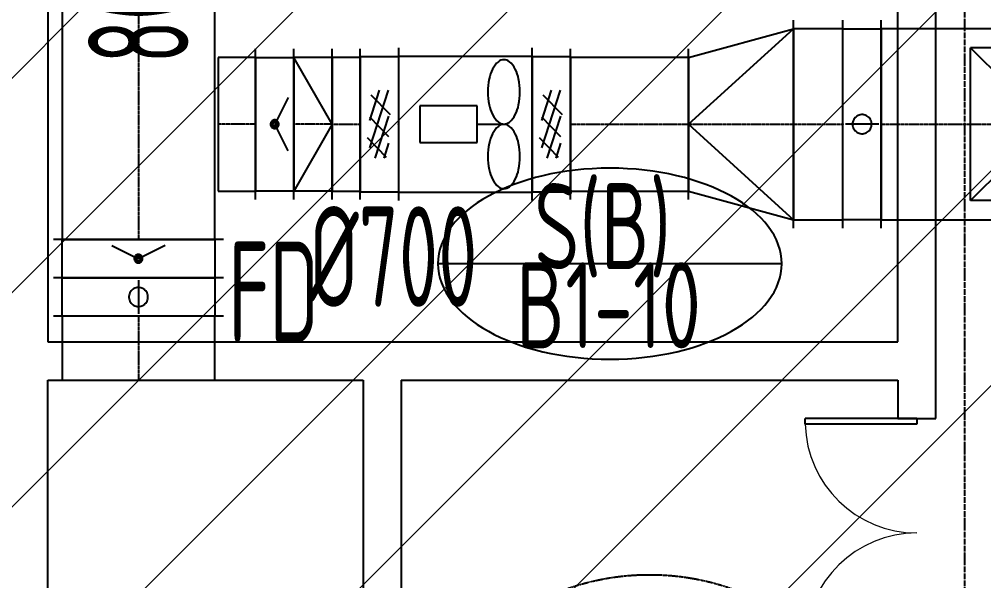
# Model space of a CAD drawing. Extents: x -20827274 to 1300756471, y -549375 to 3431892.
# Drawn here: x -79959 to -74909, y -341160 to -338222 of the extents above; entities that cross this region are included whole.
import ezdxf

# ---------------------------------------------------------------- set-up
doc = ezdxf.new("R2010")
doc.units = 0
doc.header["$LTSCALE"] = 10
for name, pattern in [('CENTER2', [1.125, 0.75, -0.125, 0.125, -0.125]), ('DASH', [0.35, 0.25, -0.1]), ('暖附图底图$0$DASH', [0.35, 0.25, -0.1]), ('暖附图底图$0$DOTE', [2.42, 2, -0.2, 0.02, -0.2])]:
    doc.linetypes.add(name, pattern=pattern)
for name, color, linetype in [('1-zs', 3, 'Continuous'), ('1-标注暖通', 4, 'Continuous'), ('DUCT-加压送风中心线', 5, 'CENTER2'), ('DUCT-加压送风管', 1, 'Continuous'), ('DUCT-加压送风管端线', 2, 'Continuous'), ('DUCT-排风风口', 7, 'Continuous'), ('DUCT-送风中心线', 5, 'CENTER2'), ('DUCT-送风标注', 3, 'Continuous'), ('DUCT-送风法兰', 2, 'Continuous'), ('DUCT-送风管', 4, 'Continuous'), ('DUCT-送风管端线', 2, 'Continuous'), ('DUCT-送风阀门', 7, 'Continuous'), ('H-暖通设备', 181, 'Continuous'), ('STAIR', 2, 'Continuous'), ('暖附图底图$0$1-标注暖通', 8, 'Continuous'), ('暖附图底图$0$A-WALL', 8, 'Continuous'), ('暖附图底图$0$DOOR_FIRE', 8, 'Continuous'), ('暖附图底图$0$DOTE', 8, 'Continuous'), ('暖附图底图$0$STAIR', 8, 'Continuous')]:
    doc.layers.add(name, color=color, linetype=linetype)
doc.layers.add('F-非人防区', color=105, linetype='Continuous', lineweight=15)
doc.styles.add('8B2_02', font='tssdeng.shx', dxfattribs={"width": 0.6, "bigfont": 'TSSDCHN.shx'})

# ---------------------------------------------------------------- blocks, each defined once
blk = doc.blocks.new('$轴流风机$00000011')
for p, q in [((-500, 500, 0), (-500, -500, 0)), ((500, 500, 0), (-500, 500, 0)), ((500, -500, 0), (500, 500, 0)), ((-339.5, 134.7, 0), (-339.5, -134.7, 0)), ((88, 134.7, 0), (-339.5, 134.7, 0)), ((88, -134.7, 0), (88, 134.7, 0)), ((88, 0, 0), (288.5, 0, 0)), ((-339.5, -134.7, 0), (88, -134.7, 0)), ((-500, -500, 0), (500, -500, 0))]:
    blk.add_line(p, q)
for centre, radius, start, end in [((355.1, 328.7, 0), 170.3, 129.18213, 153.06034), ((288.5, 410.5, 0), 64.8, 90, 129.18213), ((288.5, 410.5, 0), 64.8, 50.81787, 90), ((221.9, 328.7, 0), 170.3, 26.93966, 50.81787), ((462.4, 274.2, 0), 290.7, 153.06034, 168.11261), ((114.5, 274.2, 0), 290.7, 11.88739, 26.93966), ((633.1, 238.3, 0), 465, 168.11261, 180), ((-56.1, 238.3, 0), 465, 0, 11.88739), ((633.1, 238.3, 0), 465, 180, 191.88739), ((-56.1, 238.3, 0), 465, 348.11261, 0), ((462.4, 202.4, 0), 290.7, 191.88739, 206.93966), ((114.5, 202.4, 0), 290.7, 333.06034, 348.11261), ((355.1, 147.8, 0), 170.3, 206.93966, 230.81787), ((288.5, 66.1, 0), 64.8, 230.81787, 270), ((288.5, 66.1, 0), 64.8, 270, 309.18213), ((221.9, 147.8, 0), 170.3, 309.18213, 333.06034), ((462.4, -202.4, 0), 290.7, 153.06034, 168.11261), ((355.1, -147.8, 0), 170.3, 129.18213, 153.06034), ((288.5, -66.1, 0), 64.8, 90, 129.18213), ((288.5, -66.1, 0), 64.8, 50.81787, 90), ((221.9, -147.8, 0), 170.3, 26.93966, 50.81787), ((114.5, -202.4, 0), 290.7, 11.88739, 26.93966), ((633.1, -238.3, 0), 465, 168.11261, 180), ((-56.1, -238.3, 0), 465, 0, 11.88739), ((633.1, -238.3, 0), 465, 180, 191.88739), ((-56.1, -238.3, 0), 465, 348.11261, 0), ((462.4, -274.2, 0), 290.7, 191.88739, 206.93966), ((114.5, -274.2, 0), 290.7, 333.06034, 348.11261), ((355.1, -328.7, 0), 170.3, 206.93966, 230.81787), ((221.9, -328.7, 0), 170.3, 309.18213, 333.06034), ((288.5, -410.5, 0), 64.8, 230.81787, 270), ((288.5, -410.5, 0), 64.8, 270, 309.18213)]:
    blk.add_arc(centre, radius, start, end)
for p in [(-500, 0, 0), (500, 0, 0)]:
    blk.add_point(p)
blk = doc.blocks.new('$风口$00000108')
for p, q in [((-250, 135), (-190, 75)), ((-250, -135), (-250, 135)), ((250, 135), (200, 75)), ((250, 135), (250, -135)), ((200, 25), (-190, 25)), ((200, -25), (-190, -25)), ((-250, -135), (-190, -75)), ((200, -75), (250, -135)), ((250, -135), (-250, -135))]:
    blk.add_line(p, q)
at = {"linetype": 'Continuous'}
blk.add_line((250, 135), (-250, 135), dxfattribs=at)
at = {"lineweight": 40}
for p, q in [((-190, 75), (200, 75)), ((-190, -75), (-190, 75)), ((200, 75), (200, -75)), ((-190, -75), (200, -75))]:
    blk.add_line(p, q, dxfattribs=at)
blk = doc.blocks.new('暖附图底图$0$$DorLib2D$00000002')
for p, q in [((-0.5, 0), (-0.5, 0.4875)), ((-0.475, 0.4875), (-0.5, 0.4875)), ((-0.475, 0), (-0.475, 0.4875)), ((0.475, 0), (0.475, 0.4875)), ((0.475, 0.4875), (0.5, 0.4875)), ((0.5, 0), (0.5, 0.4875)), ((-0.5, 0), (-0.475, 0)), ((0.5, 0), (0.475, 0))]:
    blk.add_line(p, q)
at = {"lineweight": 13}
for centre, start, end in [((-0.4875, 0), 0, 88.5307), ((0.4875, 0), 91.4693, 180)]:
    blk.add_arc(centre, 0.4875, start, end, dxfattribs=at)
blk = doc.blocks.new('暖附图底图$0$AFSFCS')
at = {"layer": 'STAIR', "color": 9, "linetype": 'DASH'}
blk.add_arc((-76658.6, -342430.4), 1300, 0, 180, dxfattribs=at)
at = {"layer": '暖附图底图$0$A-WALL'}
for p, q in [((-79808.6, -337460.4), (-79808.6, -339910.4)), ((-75358.6, -339910.4), (-75358.6, -337610.4)), ((-75158.6, -340010.4), (-75158.6, -337610.4)), ((-79808.6, -339910.4), (-77958.6, -339910.4)), ((-77958.6, -339910.4), (-75358.6, -339910.4)), ((-75158.6, -340310.4), (-75158.6, -340010.4)), ((-79808.6, -342585.4), (-79808.6, -340110.4)), ((-79808.6, -340110.4), (-78158.6, -340110.4)), ((-78158.6, -340110.4), (-78158.6, -346510.4)), ((-77958.6, -340110.4), (-77958.6, -346410.4)), ((-77958.6, -340110.4), (-75358.6, -340110.4)), ((-75358.6, -340110.4), (-75358.6, -340310.4)), ((-75358.6, -340310.4), (-75158.6, -340310.4))]:
    blk.add_line(p, q, dxfattribs=at)
at = {"layer": '暖附图底图$0$DOTE', "color": 127, "linetype": '暖附图底图$0$DOTE', "ltscale": 1.5}
blk.add_line((-75008.6, -155629.3), (-75008.6, -385768.2), dxfattribs=at)
at = {"layer": '暖附图底图$0$STAIR', "color": 9, "linetype": '暖附图底图$0$DASH'}
blk.add_arc((-76658.6, -342430.4), 1300, 0, 180, dxfattribs=at)
blk.add_arc((-76658.6, -342430.4), 1300, 0, 180, dxfattribs=at)
at = {"layer": '暖附图底图$0$DOOR_FIRE', "xscale": 1200, "yscale": 1200, "zscale": 200, "rotation": 90}
blk.add_blockref('暖附图底图$0$$DorLib2D$00000002', (-75258.6, -340910.4), dxfattribs=at)
blk = doc.blocks.new('暖附图底图')
at = {"layer": '暖附图底图$0$1-标注暖通', "linetype": '暖附图底图$0$DASH'}
blk.add_blockref('暖附图底图$0$AFSFCS', (500000, 0), dxfattribs=at)

msp = doc.modelspace()

# ---------------------------------------------------------------- hatches: boundary and pattern name
at = {"layer": 'F-非人防区'}
h = msp.add_hatch(dxfattribs=at)
h.set_pattern_fill('ANSI31', color=8, scale=500)
h.set_pattern_definition([(45, (-67108.6, 126739.6), (-561.266, 561.266), [])])
edge = h.paths.add_edge_path()
edge.add_line((26041.4, -160910.4), (26041.4, -174910.4))
edge.add_line((26041.4, -174910.4), (44466.4, -174910.4))
edge.add_line((44466.4, -174910.4), (44466.4, -230535.4))
edge.add_line((44466.4, -230535.4), (29591.4, -230535.4))
edge.add_line((29591.4, -230535.4), (29591.4, -228585.4))
edge.add_line((29591.4, -228585.4), (32466.4, -228585.4))
edge.add_line((32466.4, -228585.4), (32466.4, -223185.4))
edge.add_line((32466.4, -223185.4), (6116.4, -223185.4))
edge.add_line((6116.4, -223185.4), (6116.4, -236210.4))
edge.add_line((6116.4, -236210.4), (5916.4, -236210.4))
edge.add_line((5916.4, -236210.4), (5921.1, -289912.2))
edge.add_line((5921.1, -289912.2), (35191.4, -289912.2))
edge.add_line((35191.4, -289912.2), (35191.4, -296310.4))
edge.add_line((35191.4, -296310.4), (35041.4, -296310.4))
edge.add_line((35041.4, -296310.4), (35041.4, -296910.4))
edge.add_line((35041.4, -296910.4), (35641.4, -296910.4))
edge.add_line((35641.4, -296910.4), (44736.4, -305099.6))
edge.add_line((44736.4, -305099.6), (22456.5, -329844))
edge.add_line((22456.5, -329844), (22456.5, -340006.4))
edge.add_line((22456.5, -340006.4), (-13248.1, -379660.4))
edge.add_line((-13248.1, -379660.4), (-90108.6, -379660.4))
edge.add_line((-90108.6, -379660.4), (-90108.6, -373660.4))
edge.add_line((-90108.6, -373660.4), (-91358.6, -373660.4))
edge.add_arc((-91358.6, -361660.4), 12000, 180, 270, ccw=False)
edge.add_line((-103358.6, -361660.4), (-103358.6, -333450.4))
edge.add_line((-103358.6, -333450.4), (-95358.6, -333436.6))
edge.add_line((-95358.6, -333436.6), (-95358.6, -160610.4))
edge.add_line((-95358.6, -160610.4), (-86333.4, -160610.4))
edge.add_line((-86333.4, -160610.4), (-86333.6, -149790))
edge.add_line((-86333.6, -149790), (-73433.4, -149790))
edge.add_line((-73433.4, -149790), (-73433.4, -160610.4))
edge.add_line((-73433.4, -160610.4), (26041.4, -160910.4))

# ---------------------------------------------------------------- linework, layer by layer
at = {"layer": 'DUCT-加压送风中心线'}
for p, q in [((-78320.8, -338770.7), (-78173.7, -338770.7)), ((-78173.5, -338770.7), (-78173.3, -338770.7)), ((-77072.7, -338770.7), (-77072.9, -338770.7)), ((-77072.5, -338770.7), (-76454.5, -338770.7)), ((-76454.3, -338770.7), (-75904.3, -338770.7)), ((-75904.1, -338770.7), (-75645.6, -338770.7)), ((-75445.2, -338770.7), (-73406.9, -338770.7))]:
    msp.add_line(p, q, dxfattribs=at)
at = {"layer": 'DUCT-加压送风管'}
for p, q in [((-75645.4, -338270.7), (-75445.4, -338270.7)), ((-78173.3, -338415.7), (-77973.3, -338415.7)), ((-77272.9, -338415.7), (-77072.9, -338415.7)), ((-77973.3, -339125.7), (-78173.3, -339125.7)), ((-77072.9, -339125.7), (-77272.9, -339125.7)), ((-75445.4, -339270.7), (-75645.4, -339270.7))]:
    msp.add_line(p, q, dxfattribs=at)
at = {"layer": 'DUCT-加压送风管端线'}
for p, q in [((-75904.3, -339270.7), (-75904.3, -338270.7)), ((-75645.4, -339270.7), (-75645.4, -338270.7)), ((-75445.4, -339270.7), (-75445.4, -338270.7)), ((-78173.5, -338420.7), (-78173.5, -339120.7)), ((-78173.3, -339125.7), (-78173.3, -338415.7)), ((-78173.3, -338415.7), (-78173.3, -339125.7)), ((-77973.3, -338415.7), (-77973.3, -339125.7)), ((-77272.9, -338415.7), (-77272.9, -339125.7)), ((-77072.9, -338415.7), (-77072.9, -339125.7)), ((-77072.9, -338415.7), (-77072.9, -339125.7)), ((-77072.7, -339120.7), (-77072.7, -338420.7)), ((-76454.3, -338420.7), (-76454.3, -339120.7))]:
    msp.add_line(p, q, dxfattribs=at)
at = {"layer": 'DUCT-送风中心线'}
for p, q in [((-79334.7, -335256.6), (-79334.7, -339374.7)), ((-78721.4, -338770.7), (-78917.2, -338770.7)), ((-78321, -338770.7), (-78521, -338770.7)), ((-79334.7, -339775.3), (-79334.7, -340110.4))]:
    msp.add_line(p, q, dxfattribs=at)
at = {"layer": 'DUCT-送风法兰'}
for p, q in [((-78721.3, -339165.7), (-78721.3, -338375.7)), ((-78521.1, -339165.7), (-78521.1, -338375.7)), ((-78320.9, -339165.7), (-78320.9, -338375.7)), ((-78889.7, -339374.8), (-79779.7, -339374.8)), ((-78889.7, -339575), (-79779.7, -339575)), ((-78889.7, -339775.2), (-79779.7, -339775.2))]:
    msp.add_line(p, q, dxfattribs=at)
at = {"layer": 'DUCT-送风法兰', "color": 18, "true_color": 0x000000}
for p in [(-78721.4, -338770.7, 2000), (-78721.2, -338770.7, 2000), (-78521.2, -338770.7, 2000), (-78521, -338770.7, 2000), (-78321, -338770.7, 2000), (-78320.8, -338770.7, 2000), (-79334.7, -339374.7, 2000), (-79334.7, -339374.9, 2000), (-79334.7, -339574.9, 2000), (-79334.7, -339575.1, 2000), (-79334.7, -339775.1, 2000), (-79334.7, -339775.3, 2000)]:
    msp.add_point(p, dxfattribs=at)
at = {"layer": 'DUCT-送风管'}
for p, q in [((-79734.7, -335256.6), (-79734.7, -339374.7)), ((-78934.7, -339374.7), (-78934.7, -335256.6)), ((-75904.2, -339315.7), (-75904.2, -338225.7)), ((-75645.5, -339315.7), (-75645.5, -338225.7)), ((-75445.3, -339315.7), (-75445.3, -338225.7)), ((-76454.3, -338420.7), (-75904.3, -338270.7)), ((-76454.3, -338770.7), (-75904.3, -338270.7)), ((-75645.6, -338270.7), (-75904.1, -338270.7)), ((-75904.1, -338270.7), (-75904.1, -339270.7)), ((-75645.6, -339270.7), (-75645.6, -338270.7)), ((-73406.9, -338270.7), (-75445.2, -338270.7)), ((-75445.2, -338270.7), (-75445.2, -339270.7)), ((-78173.6, -339165.7), (-78173.6, -338375.7)), ((-77973.2, -338370.7), (-77973.2, -339170.7)), ((-77273, -339170.7), (-77273, -338370.7)), ((-77072.6, -339165.7), (-77072.6, -338375.7)), ((-76454.4, -339165.7), (-76454.4, -338375.7)), ((-78721.4, -338420.7), (-78917.2, -338420.7)), ((-78917.2, -338420.7), (-78917.2, -339120.7)), ((-78721.4, -339120.7), (-78721.4, -338420.7)), ((-78721.2, -338420.7), (-78521.2, -338420.7)), ((-78321, -338420.7), (-78521, -338420.7)), ((-78321, -338770.7), (-78521, -338420.7)), ((-78173.7, -338420.7), (-78320.8, -338420.7)), ((-78320.8, -338420.7), (-78320.8, -339120.7)), ((-78173.7, -339120.7), (-78173.7, -338420.7)), ((-78173.5, -338420.7), (-78173.3, -338415.7)), ((-77072.7, -338420.7), (-77072.9, -338415.7)), ((-76454.5, -338420.7), (-77072.5, -338420.7)), ((-77072.5, -338420.7), (-77072.5, -339120.7)), ((-76454.5, -339120.7), (-76454.5, -338420.7)), ((-78123.3, -338894.2), (-78025.4, -338593.2)), ((-78123.3, -338752.2), (-78071.6, -338593.2)), ((-77222.9, -338894.2), (-77125, -338593.2)), ((-77222.9, -338752.2), (-77171.2, -338593.2)), ((-78015.2, -338721.7), (-78115.2, -338619.2)), ((-77114.8, -338721.7), (-77214.8, -338619.2)), ((-78023.3, -338836.6), (-78123.3, -338734.2)), ((-78094.7, -338948.2), (-78023.3, -338728.8)), ((-77122.9, -338836.6), (-77222.9, -338734.2)), ((-77194.3, -338948.2), (-77122.9, -338728.8)), ((-75591.9, -338752.3), (-75593.8, -338758.3)), ((-75589.2, -338746.6), (-75591.9, -338752.3)), ((-75585.9, -338741.3), (-75589.2, -338746.6)), ((-75581.9, -338736.5), (-75585.9, -338741.3)), ((-75577.3, -338732.2), (-75581.9, -338736.5)), ((-75572.2, -338728.5), (-75577.3, -338732.2)), ((-75566.7, -338725.5), (-75572.2, -338728.5)), ((-75560.9, -338723.2), (-75566.7, -338725.5)), ((-75554.8, -338721.6), (-75560.9, -338723.2)), ((-75548.6, -338720.8), (-75554.8, -338721.6)), ((-75542.3, -338720.8), (-75548.6, -338720.8)), ((-75536, -338721.6), (-75542.3, -338720.8)), ((-75530, -338723.2), (-75536, -338721.6)), ((-75524.1, -338725.5), (-75530, -338723.2)), ((-75518.6, -338728.5), (-75524.1, -338725.5)), ((-75513.5, -338732.2), (-75518.6, -338728.5)), ((-75509, -338736.5), (-75513.5, -338732.2)), ((-75505, -338741.3), (-75509, -338736.5)), ((-75501.6, -338746.6), (-75505, -338741.3)), ((-75498.9, -338752.3), (-75501.6, -338746.6)), ((-75497, -338758.3), (-75498.9, -338752.3)), ((-78321, -338770.7), (-78521, -339120.7)), ((-76454.3, -338770.7), (-75904.3, -339270.7)), ((-75457.9, -338770.7), (-75632.9, -338770.7)), ((-75595, -338764.4), (-75595.4, -338770.7)), ((-75595.4, -338770.7), (-75595, -338777)), ((-75593.8, -338758.3), (-75595, -338764.4)), ((-75595, -338777), (-75593.8, -338783.1)), ((-75593.8, -338783.1), (-75591.9, -338789.1)), ((-75591.9, -338789.1), (-75589.2, -338794.8)), ((-75589.2, -338794.8), (-75585.9, -338800.1)), ((-75585.9, -338800.1), (-75581.9, -338804.9)), ((-75581.9, -338804.9), (-75577.3, -338809.2)), ((-75513.5, -338809.2), (-75509, -338804.9)), ((-75509, -338804.9), (-75505, -338800.1)), ((-75505, -338800.1), (-75501.6, -338794.8)), ((-75501.6, -338794.8), (-75498.9, -338789.1)), ((-75498.9, -338789.1), (-75497, -338783.1)), ((-75495.8, -338764.4), (-75497, -338758.3)), ((-75497, -338783.1), (-75495.8, -338777)), ((-75495.4, -338770.7), (-75495.8, -338764.4)), ((-75495.8, -338777), (-75495.4, -338770.7)), ((-78034.9, -338945.4), (-78134.9, -338842.9)), ((-77134.5, -338945.4), (-77234.5, -338842.9)), ((-75577.3, -338809.2), (-75572.2, -338812.9)), ((-75572.2, -338812.9), (-75566.7, -338815.9)), ((-75566.7, -338815.9), (-75560.9, -338818.3)), ((-75560.9, -338818.3), (-75554.8, -338819.8)), ((-75554.8, -338819.8), (-75548.6, -338820.6)), ((-75548.6, -338820.6), (-75542.3, -338820.6)), ((-75542.3, -338820.6), (-75536, -338819.8)), ((-75536, -338819.8), (-75530, -338818.3)), ((-75530, -338818.3), (-75524.1, -338815.9)), ((-75524.1, -338815.9), (-75518.6, -338812.9)), ((-75518.6, -338812.9), (-75513.5, -338809.2)), ((-78048.5, -338948.2), (-78023.3, -338870.8)), ((-77148.1, -338948.2), (-77122.9, -338870.8)), ((-78917.2, -339120.7), (-78721.4, -339120.7)), ((-78521.2, -339120.7), (-78721.2, -339120.7)), ((-78321, -339120.7), (-78521, -339120.7)), ((-78320.8, -339120.7), (-78173.7, -339120.7)), ((-78173.5, -339120.7), (-78173.3, -339125.7)), ((-77072.7, -339120.7), (-77072.9, -339125.7)), ((-77072.5, -339120.7), (-76454.5, -339120.7)), ((-76454.3, -339120.7), (-75904.3, -339270.7)), ((-75904.1, -339270.7), (-75645.6, -339270.7)), ((-75445.2, -339270.7), (-73406.9, -339270.7)), ((-79734.7, -339374.7), (-78934.7, -339374.7)), ((-79734.7, -339574.9), (-79734.7, -339374.9)), ((-78934.7, -339374.9), (-78934.7, -339574.9)), ((-79734.7, -339775.1), (-79734.7, -339575.1)), ((-78934.7, -339575.1), (-78934.7, -339775.1)), ((-79734.7, -339775.3), (-79734.7, -340110.4)), ((-78934.7, -339775.3), (-79734.7, -339775.3)), ((-78934.7, -340110.4), (-78934.7, -339775.3)), ((-79734.7, -340110.4), (-78934.7, -340110.4))]:
    msp.add_line(p, q, dxfattribs=at)
at = {"layer": 'DUCT-送风管', "color": 18, "true_color": 0x000000}
for p in [(-78521, -338770.7, 2000), (-78321, -338770.7, 2000), (-78173.7, -338770.7, 2000), (-78173.5, -338770.7, 2000), (-78173.5, -338770.7, 2000), (-78173.3, -338770.7, 2000), (-77973.3, -338770.7, 2000), (-77973.1, -338770.7, 2000), (-77273.1, -338770.7, 2000), (-77272.9, -338770.7, 2000), (-77072.9, -338770.7, 2000), (-77072.7, -338770.7, 2000), (-77072.7, -338770.7, 2000), (-77072.5, -338770.7, 2000), (-76454.5, -338770.7, 2000), (-76454.3, -338770.7, 2000), (-76454.3, -338770.7, 2000), (-75904.3, -338770.7, 2000), (-75904.3, -338770.7, 2000), (-75904.1, -338770.7, 2000), (-75645.6, -338770.7, 2000), (-75645.4, -338770.7, 2000), (-75445.4, -338770.7, 2000), (-75445.2, -338770.7, 2000)]:
    msp.add_point(p, dxfattribs=at)
at = {"layer": 'DUCT-送风管端线'}
for p, q in [((-78721.2, -338420.7), (-78721.2, -339120.7)), ((-78521.2, -338420.7), (-78521.2, -339120.7)), ((-78521, -338420.7), (-78521, -339120.7)), ((-78321, -339120.7), (-78321, -338420.7)), ((-79734.7, -339374.9), (-78934.7, -339374.9)), ((-79734.7, -339574.9), (-78934.7, -339574.9)), ((-78934.7, -339575.1), (-79734.7, -339575.1)), ((-78934.7, -339775.1), (-79734.7, -339775.1))]:
    msp.add_line(p, q, dxfattribs=at)
at = {"layer": 'DUCT-送风阀门'}
for p, q in [((-78551.2, -338630.7), (-78621.2, -338770.7)), ((-78637.6, -338755.8), (-78640.1, -338759)), ((-78634.6, -338753), (-78637.6, -338755.8)), ((-78631.1, -338750.9), (-78634.6, -338753)), ((-78627.3, -338749.4), (-78631.1, -338750.9)), ((-78626.1, -338756.5), (-78628.7, -338757.7)), ((-78623.3, -338748.6), (-78627.3, -338749.4)), ((-78623.4, -338755.9), (-78626.1, -338756.5)), ((-78620.5, -338755.7), (-78623.4, -338755.9)), ((-78619.2, -338748.6), (-78623.3, -338748.6)), ((-78617.7, -338756.1), (-78620.5, -338755.7)), ((-78615.2, -338749.4), (-78619.2, -338748.6)), ((-78615, -338757.1), (-78617.7, -338756.1)), ((-78611.3, -338750.9), (-78615.2, -338749.4)), ((-78612.5, -338758.5), (-78615, -338757.1)), ((-78607.9, -338753), (-78611.3, -338750.9)), ((-78604.8, -338755.8), (-78607.9, -338753)), ((-78602.4, -338759), (-78604.8, -338755.8)), ((-78643, -338766.6), (-78643.4, -338770.7)), ((-78643.4, -338770.7), (-78643, -338774.8)), ((-78641.9, -338762.7), (-78643, -338766.6)), ((-78643, -338774.8), (-78641.9, -338778.7)), ((-78640.1, -338759), (-78641.9, -338762.7)), ((-78641.9, -338778.7), (-78640.1, -338782.4)), ((-78640.1, -338782.4), (-78637.6, -338785.6)), ((-78637.6, -338785.6), (-78634.6, -338788.4)), ((-78635.6, -338766.5), (-78636.2, -338769.3)), ((-78636.2, -338769.3), (-78636.2, -338772.1)), ((-78636.2, -338772.1), (-78635.6, -338774.9)), ((-78634.6, -338763.8), (-78635.6, -338766.5)), ((-78635.6, -338774.9), (-78634.6, -338777.6)), ((-78633, -338761.4), (-78634.6, -338763.8)), ((-78634.6, -338777.6), (-78633, -338780)), ((-78634.6, -338788.4), (-78631.1, -338790.5)), ((-78631, -338759.4), (-78633, -338761.4)), ((-78633, -338780), (-78631, -338782)), ((-78631.7, -338768.6), (-78631.9, -338770.7)), ((-78631.9, -338770.7), (-78631.7, -338772.8)), ((-78631.1, -338766.6), (-78631.7, -338768.6)), ((-78631.7, -338772.8), (-78631.1, -338774.8)), ((-78630.1, -338764.7), (-78631.1, -338766.6)), ((-78631.1, -338774.8), (-78630.1, -338776.7)), ((-78631.1, -338790.5), (-78627.3, -338792)), ((-78628.7, -338757.7), (-78631, -338759.4)), ((-78631, -338782), (-78628.7, -338783.7)), ((-78628.8, -338763.1), (-78630.1, -338764.7)), ((-78630.1, -338776.7), (-78628.8, -338778.3)), ((-78627.2, -338761.8), (-78628.8, -338763.1)), ((-78628.8, -338778.3), (-78627.2, -338779.6)), ((-78628.7, -338783.7), (-78626.1, -338784.9)), ((-78627.3, -338792), (-78623.3, -338792.8)), ((-78625.3, -338760.8), (-78627.2, -338761.8)), ((-78627.2, -338779.6), (-78625.3, -338780.6)), ((-78626.1, -338784.9), (-78623.4, -338785.6)), ((-78623.3, -338760.2), (-78625.3, -338760.8)), ((-78625.3, -338780.6), (-78623.3, -338781.2)), ((-78623.4, -338785.6), (-78620.5, -338785.7)), ((-78621.2, -338760), (-78623.3, -338760.2)), ((-78623.3, -338781.2), (-78621.2, -338781.4)), ((-78623.3, -338792.8), (-78619.2, -338792.8)), ((-78619.1, -338760.2), (-78621.2, -338760)), ((-78551.2, -338910.7), (-78621.2, -338770.7)), ((-78621.2, -338781.4), (-78619.1, -338781.2)), ((-78620.5, -338785.7), (-78617.7, -338785.3)), ((-78619.2, -338792.8), (-78615.2, -338792)), ((-78617.1, -338760.8), (-78619.1, -338760.2)), ((-78619.1, -338781.2), (-78617.1, -338780.6)), ((-78617.7, -338785.3), (-78615, -338784.4)), ((-78615.3, -338761.8), (-78617.1, -338760.8)), ((-78617.1, -338780.6), (-78615.3, -338779.6)), ((-78613.6, -338763.1), (-78615.3, -338761.8)), ((-78615.3, -338779.6), (-78613.6, -338778.3)), ((-78615.2, -338792), (-78611.3, -338790.5)), ((-78615, -338784.4), (-78612.5, -338782.9)), ((-78612.3, -338764.7), (-78613.6, -338763.1)), ((-78613.6, -338778.3), (-78612.3, -338776.7)), ((-78610.4, -338760.3), (-78612.5, -338758.5)), ((-78612.5, -338782.9), (-78610.4, -338781.1)), ((-78611.3, -338766.6), (-78612.3, -338764.7)), ((-78612.3, -338776.7), (-78611.3, -338774.8)), ((-78610.7, -338768.6), (-78611.3, -338766.6)), ((-78611.3, -338774.8), (-78610.7, -338772.8)), ((-78611.3, -338790.5), (-78607.9, -338788.4)), ((-78610.5, -338770.7), (-78610.7, -338768.6)), ((-78610.7, -338772.8), (-78610.5, -338770.7)), ((-78608.6, -338762.6), (-78610.4, -338760.3)), ((-78610.4, -338781.1), (-78608.6, -338778.8)), ((-78607.3, -338765.1), (-78608.6, -338762.6)), ((-78608.6, -338778.8), (-78607.3, -338776.3)), ((-78607.9, -338788.4), (-78604.8, -338785.6)), ((-78606.5, -338767.9), (-78607.3, -338765.1)), ((-78607.3, -338776.3), (-78606.5, -338773.5)), ((-78606.2, -338770.7), (-78606.5, -338767.9)), ((-78606.5, -338773.5), (-78606.2, -338770.7)), ((-78604.8, -338785.6), (-78602.4, -338782.4)), ((-78600.6, -338762.7), (-78602.4, -338759)), ((-78602.4, -338782.4), (-78600.6, -338778.7)), ((-78599.4, -338766.6), (-78600.6, -338762.7)), ((-78600.6, -338778.7), (-78599.4, -338774.8)), ((-78599.1, -338770.7), (-78599.4, -338766.6)), ((-78599.4, -338774.8), (-78599.1, -338770.7)), ((-79474.7, -339404.9), (-79334.7, -339474.9)), ((-79194.7, -339404.9), (-79334.7, -339474.9)), ((-79352.4, -339461.5), (-79354.6, -339465)), ((-79349.7, -339458.5), (-79352.4, -339461.5)), ((-79346.4, -339456.1), (-79349.7, -339458.5)), ((-79345.1, -339464), (-79347, -339466.2)), ((-79342.8, -339454.2), (-79346.4, -339456.1)), ((-79342.9, -339462.3), (-79345.1, -339464)), ((-79340.3, -339461), (-79342.9, -339462.3)), ((-79338.8, -339453.1), (-79342.8, -339454.2)), ((-79337.6, -339460.2), (-79340.3, -339461)), ((-79334.7, -339452.7), (-79338.8, -339453.1)), ((-79336.8, -339464.4), (-79338.7, -339464.9)), ((-79334.7, -339459.9), (-79337.6, -339460.2)), ((-79334.7, -339464.2), (-79336.8, -339464.4)), ((-79330.7, -339453.1), (-79334.7, -339452.7)), ((-79331.9, -339460.2), (-79334.7, -339459.9)), ((-79332.7, -339464.4), (-79334.7, -339464.2)), ((-79330.8, -339464.9), (-79332.7, -339464.4)), ((-79329.2, -339461), (-79331.9, -339460.2)), ((-79326.7, -339454.2), (-79330.7, -339453.1)), ((-79326.6, -339462.3), (-79329.2, -339461)), ((-79323.1, -339456.1), (-79326.7, -339454.2)), ((-79324.4, -339464), (-79326.6, -339462.3)), ((-79322.5, -339466.2), (-79324.4, -339464)), ((-79319.8, -339458.5), (-79323.1, -339456.1)), ((-79317.1, -339461.5), (-79319.8, -339458.5)), ((-79314.9, -339465), (-79317.1, -339461.5)), ((-79356.1, -339468.8), (-79356.8, -339472.9)), ((-79356.8, -339472.9), (-79356.8, -339476.9)), ((-79356.8, -339476.9), (-79356.1, -339481)), ((-79354.6, -339465), (-79356.1, -339468.8)), ((-79356.1, -339481), (-79354.6, -339484.8)), ((-79354.6, -339484.8), (-79352.4, -339488.3)), ((-79352.4, -339488.3), (-79349.7, -339491.3)), ((-79349.3, -339471.4), (-79349.7, -339474.2)), ((-79349.7, -339474.2), (-79349.6, -339477)), ((-79349.7, -339491.3), (-79346.4, -339493.7)), ((-79349.6, -339477), (-79348.9, -339479.8)), ((-79348.4, -339468.7), (-79349.3, -339471.4)), ((-79348.9, -339479.8), (-79347.7, -339482.4)), ((-79347, -339466.2), (-79348.4, -339468.7)), ((-79347.7, -339482.4), (-79346.1, -339484.7)), ((-79346.4, -339493.7), (-79342.8, -339495.6)), ((-79346.1, -339484.7), (-79344, -339486.7)), ((-79345.2, -339472.4), (-79345.5, -339474.4)), ((-79345.5, -339474.4), (-79345.4, -339476.4)), ((-79345.4, -339476.4), (-79344.9, -339478.4)), ((-79344.5, -339470.4), (-79345.2, -339472.4)), ((-79344.9, -339478.4), (-79344, -339480.3)), ((-79343.5, -339468.7), (-79344.5, -339470.4)), ((-79344, -339480.3), (-79342.9, -339481.9)), ((-79344, -339486.7), (-79341.6, -339488.2)), ((-79342.2, -339467.1), (-79343.5, -339468.7)), ((-79342.9, -339481.9), (-79341.4, -339483.3)), ((-79342.8, -339495.6), (-79338.8, -339496.7)), ((-79340.6, -339465.9), (-79342.2, -339467.1)), ((-79341.6, -339488.2), (-79339, -339489.3)), ((-79341.4, -339483.3), (-79339.7, -339484.4)), ((-79338.7, -339464.9), (-79340.6, -339465.9)), ((-79339.7, -339484.4), (-79337.8, -339485.2)), ((-79339, -339489.3), (-79336.2, -339489.8)), ((-79338.8, -339496.7), (-79334.7, -339497.1)), ((-79337.8, -339485.2), (-79335.8, -339485.6)), ((-79336.2, -339489.8), (-79333.3, -339489.8)), ((-79335.8, -339485.6), (-79333.7, -339485.6)), ((-79334.7, -339497.1), (-79330.7, -339496.7)), ((-79333.7, -339485.6), (-79331.7, -339485.2)), ((-79333.3, -339489.8), (-79330.5, -339489.3)), ((-79331.7, -339485.2), (-79329.8, -339484.4)), ((-79328.9, -339465.9), (-79330.8, -339464.9)), ((-79330.7, -339496.7), (-79326.7, -339495.6)), ((-79330.5, -339489.3), (-79327.9, -339488.2)), ((-79329.8, -339484.4), (-79328.1, -339483.3)), ((-79327.3, -339467.1), (-79328.9, -339465.9)), ((-79328.1, -339483.3), (-79326.6, -339481.9)), ((-79327.9, -339488.2), (-79325.5, -339486.7)), ((-79326, -339468.7), (-79327.3, -339467.1)), ((-79326.7, -339495.6), (-79323.1, -339493.7)), ((-79326.6, -339481.9), (-79325.5, -339480.3)), ((-79325, -339470.4), (-79326, -339468.7)), ((-79325.5, -339480.3), (-79324.6, -339478.4)), ((-79325.5, -339486.7), (-79323.4, -339484.7)), ((-79324.3, -339472.4), (-79325, -339470.4)), ((-79324.6, -339478.4), (-79324.1, -339476.4)), ((-79324, -339474.4), (-79324.3, -339472.4)), ((-79324.1, -339476.4), (-79324, -339474.4)), ((-79323.4, -339484.7), (-79321.8, -339482.4)), ((-79323.1, -339493.7), (-79319.8, -339491.3)), ((-79321.1, -339468.7), (-79322.5, -339466.2)), ((-79321.8, -339482.4), (-79320.6, -339479.8)), ((-79320.2, -339471.4), (-79321.1, -339468.7)), ((-79320.6, -339479.8), (-79319.9, -339477)), ((-79319.8, -339474.2), (-79320.2, -339471.4)), ((-79319.9, -339477), (-79319.8, -339474.2)), ((-79319.8, -339491.3), (-79317.1, -339488.3)), ((-79317.1, -339488.3), (-79314.9, -339484.8)), ((-79313.4, -339468.8), (-79314.9, -339465)), ((-79314.9, -339484.8), (-79313.4, -339481)), ((-79312.7, -339472.9), (-79313.4, -339468.8)), ((-79313.4, -339481), (-79312.7, -339476.9)), ((-79312.7, -339476.9), (-79312.7, -339472.9)), ((-79334.7, -339587.6), (-79334.7, -339762.6)), ((-79383.9, -339665.7), (-79384.7, -339672)), ((-79382.3, -339659.6), (-79383.9, -339665.7)), ((-79380, -339653.8), (-79382.3, -339659.6)), ((-79377, -339648.3), (-79380, -339653.8)), ((-79373.3, -339643.2), (-79377, -339648.3)), ((-79369, -339638.6), (-79373.3, -339643.2)), ((-79364.1, -339634.6), (-79369, -339638.6)), ((-79358.8, -339631.3), (-79364.1, -339634.6)), ((-79353.2, -339628.6), (-79358.8, -339631.3)), ((-79347.2, -339626.7), (-79353.2, -339628.6)), ((-79341, -339625.5), (-79347.2, -339626.7)), ((-79334.7, -339625.1), (-79341, -339625.5)), ((-79328.5, -339625.5), (-79334.7, -339625.1)), ((-79322.3, -339626.7), (-79328.5, -339625.5)), ((-79316.3, -339628.6), (-79322.3, -339626.7)), ((-79310.7, -339631.3), (-79316.3, -339628.6)), ((-79305.4, -339634.6), (-79310.7, -339631.3)), ((-79300.5, -339638.6), (-79305.4, -339634.6)), ((-79296.2, -339643.2), (-79300.5, -339638.6)), ((-79292.5, -339648.3), (-79296.2, -339643.2)), ((-79289.5, -339653.8), (-79292.5, -339648.3)), ((-79287.2, -339659.6), (-79289.5, -339653.8)), ((-79285.6, -339665.7), (-79287.2, -339659.6)), ((-79284.8, -339672), (-79285.6, -339665.7)), ((-79384.7, -339672), (-79384.7, -339678.2)), ((-79384.7, -339678.2), (-79383.9, -339684.5)), ((-79383.9, -339684.5), (-79382.3, -339690.5)), ((-79382.3, -339690.5), (-79380, -339696.4)), ((-79380, -339696.4), (-79377, -339701.9)), ((-79377, -339701.9), (-79373.3, -339707)), ((-79373.3, -339707), (-79369, -339711.5)), ((-79369, -339711.5), (-79364.1, -339715.5)), ((-79364.1, -339715.5), (-79358.8, -339718.9)), ((-79310.7, -339718.9), (-79305.4, -339715.5)), ((-79305.4, -339715.5), (-79300.5, -339711.5)), ((-79300.5, -339711.5), (-79296.2, -339707)), ((-79296.2, -339707), (-79292.5, -339701.9)), ((-79292.5, -339701.9), (-79289.5, -339696.4)), ((-79289.5, -339696.4), (-79287.2, -339690.5)), ((-79287.2, -339690.5), (-79285.6, -339684.5)), ((-79285.6, -339684.5), (-79284.8, -339678.2)), ((-79284.8, -339678.2), (-79284.8, -339672)), ((-79358.8, -339718.9), (-79353.2, -339721.6)), ((-79353.2, -339721.6), (-79347.2, -339723.5)), ((-79347.2, -339723.5), (-79341, -339724.7)), ((-79341, -339724.7), (-79334.7, -339725.1)), ((-79334.7, -339725.1), (-79328.5, -339724.7)), ((-79328.5, -339724.7), (-79322.3, -339723.5)), ((-79322.3, -339723.5), (-79316.3, -339721.6)), ((-79316.3, -339721.6), (-79310.7, -339718.9))]:
    msp.add_line(p, q, dxfattribs=at)
at = {"layer": 'H-暖通设备', "linetype": 'Continuous'}
msp.add_line((-75966.1, -339501), (-77766.1, -339501), dxfattribs=at)
at = {"layer": 'H-暖通设备', "linetype": 'Continuous', "extrusion": (0, 0, -1)}
msp.add_ellipse((-76866.1, -339501), major_axis=(-900, 0), ratio=0.555556, dxfattribs=at)

# ---------------------------------------------------------------- block references
at = {"layer": '1-zs'}
msp.add_blockref('暖附图底图', (-500000, 0), dxfattribs=at)
at = {"layer": 'DUCT-排风风口', "xscale": 3, "yscale": 2.962962962962963}
msp.add_blockref('$风口$00000108', (-74227.8, -338770.7, 2600), dxfattribs=at)
at = {"layer": 'DUCT-送风管', "xscale": 0.7000000000000001, "yscale": 0.71, "zscale": 710}
msp.add_blockref('$轴流风机$00000011', (-77623.1, -338770.7, 2000), dxfattribs=at)

# ---------------------------------------------------------------- texts
at = {"layer": '1-标注暖通', "style": '8B2_02', "width": 0.6}
msp.add_text('FD', height=525, dxfattribs=at).set_placement((-78864, -339910.9))
at = {"layer": 'DUCT-送风标注', "style": '8B2_02', "width": 0.6}
msp.add_text('800', height=525, rotation=90, dxfattribs=at).set_placement((-79072.2, -338452.3, 2000))
at = {"layer": 'DUCT-送风管', "style": '8B2_02', "width": 0.6}
msp.add_text('%%C700', height=525, dxfattribs=at).set_placement((-78441.6, -339726.1))
at = {"layer": 'H-暖通设备', "linetype": 'Continuous', "style": '8B2_02', "width": 0.7}
for s, p in [('S(B)', (-77263, -339528.9)), ('B1-10', (-77356.3, -339943.4))]:
    msp.add_text(s, height=450, dxfattribs=at).set_placement(p)

doc.saveas('drawing.dxf')
